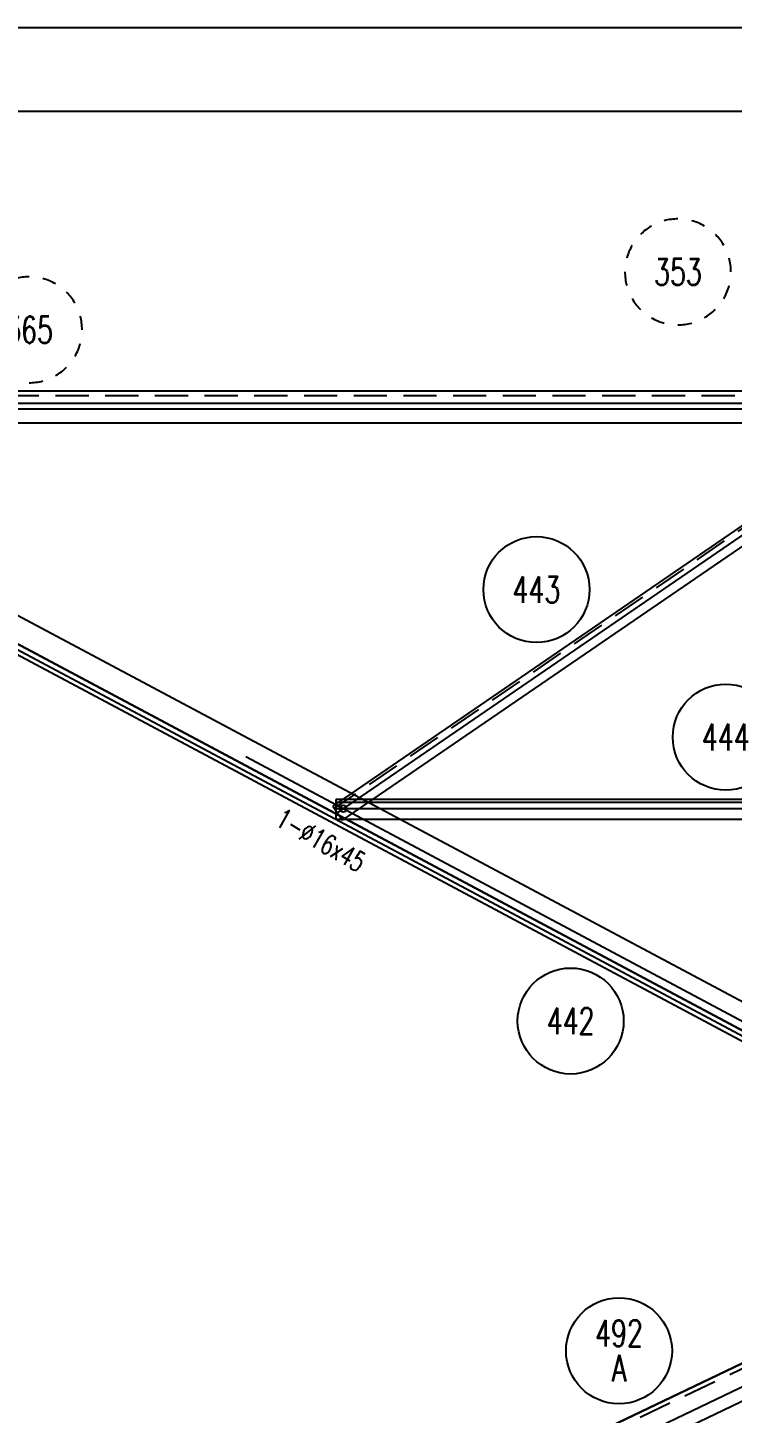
# Model space of a CAD drawing. Extents: x 550527 to 570802, y -80343 to -65993.
# Drawn here: x 561356 to 564014, y -71223 to -65993 of the extents above; entities that cross this region are included whole.
import ezdxf
from ezdxf.enums import TextEntityAlignment as Align

# ---------------------------------------------------------------- set-up
doc = ezdxf.new("R2010")
doc.units = 0
doc.header["$LTSCALE"] = 250
doc.header["$MEASUREMENT"] = 0
doc.linetypes.add('DASHED', pattern=[0.75, 0.5, -0.25])
doc.layers.get('0').update_dxf_attribs({"linetype": 'CONTINUOUS'})
doc.layers.get('DEFPOINTS').update_dxf_attribs({"linetype": 'CONTINUOUS'})
for name, color, linetype in [('ASSI', 6, 'CONTINUOUS'), ('BOLLINI_1', 7, 'CONTINUOUS'), ('BOLLINI_5', 7, 'CONTINUOUS'), ('FORI', 2, 'CONTINUOUS'), ('LINEA_ANG', 2, 'CONTINUOUS'), ('LS', 7, 'CONTINUOUS'), ('TRAT-Y', 7, 'DASHED')]:
    doc.layers.add(name, color=color, linetype=linetype)
doc.styles.add('QUOTE', font='ROMANS8.SHX', dxfattribs={"width": 0.7})
doc.styles.add('RQL', font='ROMANS8.SHX', dxfattribs={"width": 0.7})
doc.styles.add('RS', font='ROMANS8.shx', dxfattribs={"width": 0.7})
doc.styles.get("Standard").update_dxf_attribs({"font": 'ROMANS8.SHX', "width": 0.7})
doc.dimstyles.new('TRATTO', dxfattribs={"dimscale": 0, "dimtxt": 75, "dimasz": 50, "dimexe": 0, "dimexo": 0, "dimgap": 10, "dimtad": 1, "dimrnd": 0.5, "dimdsep": 46, "dimtxsty": 'RS', "dimblk1": 'OBLIQUE', "dimblk2": 'OBLIQUE', "dimsah": 1, "dimcen": 0.09, "dimclrd": 2, "dimclre": 2, "dimclrt": 7, "dimadec": 0, "dimazin": 0, "dimtfac": 1, "dimtix": 1, "dimtmove": 2, "dimatfit": 3, "dimfxl": 1, "dimtolj": 1, "dimtzin": 0, "dimarcsym": 0})

# ---------------------------------------------------------------- blocks, each defined once
blk = doc.blocks.new('ASSE98')
blk.add_line((0, 0), (1, 0))
at = {"color": 7, "style": 'QUOTE', "width": 0.5, "flags": 1}
for tag, p in [('TI', (1.38308, 6.82731)), ('DI_S', (1.38308, 6.42178)), ('D_S', (1.38308, 6.02092)), ('E_S', (1.38308, 5.68065)), ('NFORI', (1.36454, 5.29792)), ('ALAR', (1.36349, 4.93246)), ('FAM', (1.3775, 4.54645)), ('ALA', (1.38308, 4.19257)), ('DISP2', (1.38308, 3.84971)), ('DISP1', (1.38308, 3.50686)), ('PINZAF', (1.38308, 3.164)), ('PINZAI', (1.38308, 2.82114)), ('TRP', (1.38308, 2.47829)), ('NP', (1.38308, 2.13543)), ('SV', (1.38308, 1.79257)), ('PESO', (1.38308, 1.44971)), ('QUA', (1.38308, 1.10686)), ('LUN', (1.38308, 0.764)), ('PROF', (1.38308, 0.42114)), ('POS', (1.38308, 0.07829))]:
    blk.add_attdef(tag, p, '', height=0.2, dxfattribs=at)
at = {"color": 7, "flags": 1}
for tag, p in [('LAV1', (3.07431, 6.82847)), ('LAV2', (3.07431, 6.49513)), ('LAV3', (3.07431, 6.1618)), ('LAV4', (3.07431, 5.82847)), ('LAV5', (3.07431, 5.49513)), ('LAV6', (3.07431, 5.1618)), ('LAV7', (3.07431, 4.82847)), ('LAV8', (3.07431, 4.49513)), ('LAV9', (3.07431, 4.1618)), ('LAV10', (3.07431, 3.82847))]:
    blk.add_attdef(tag, p, '', height=0.2, dxfattribs=at)
blk = doc.blocks.new('16')
blk.add_circle((0, 0), 1)
blk = doc.blocks.new('xxx')
blk.add_circle((0, 0), 8)
at = {"color": 3, "style": 'RQL', "width": 0.7}
blk.add_attdef('POS', text='', height=4, dxfattribs=at).set_placement((0, 0), align=Align.MIDDLE)
at = {"style": 'RQL', "width": 0.7, "flags": 1}
for tag, p in [('POS1', (-0.39, -5.42)), ('TIPO', (-0.39, -8.66))]:
    blk.add_attdef(tag, p, '', height=2, dxfattribs=at)
blk = doc.blocks.new('zzz')
at = {"linetype": 'Continuous'}
for start, end in [(120, 135), (90, 105), (60, 75), (30, 45), (150, 165), (180, 195), (0, 15), (330, 345), (210, 225), (300, 315), (240, 255), (270, 285)]:
    blk.add_arc((0, 0), 8, start, end, dxfattribs=at)
at = {"color": 3, "style": 'RQL', "width": 0.7}
blk.add_attdef('POS1', text='', height=4, dxfattribs=at).set_placement((0, 0), align=Align.MIDDLE)
at = {"style": 'RQL', "width": 0.7, "flags": 1}
blk.add_attdef('TIPO', (0, -8), '', height=3, dxfattribs=at)
blk = doc.blocks.new('_OBLIQUE')
at = {"color": 0, "linetype": 'ByBlock'}
blk.add_line((-0.5, -0.5), (0.5, 0.5), dxfattribs=at)
blk = doc.blocks.new('*D31')
at = {"layer": 'DEFPOINTS', "color": 0, "transparency": 16777216}
for p in [(564757.5, -66309), (554474.4, -67412.2), (564757.5, -67412.2)]:
    blk.add_point(p, dxfattribs=at)
at = {"layer": 'LS', "color": 2, "lineweight": -2, "transparency": 16777216}
for p, q in [((554474.4, -67412.2), (554474.4, -66309)), ((554474.4, -66309), (564757.5, -66309)), ((564757.5, -67412.2), (564757.5, -66309))]:
    blk.add_line(p, q, dxfattribs=at)
at = {"layer": 'LS', "color": 2, "lineweight": -2, "transparency": 16777216, "xscale": 50, "yscale": 50, "zscale": 50, "rotation": 180}
blk.add_blockref('_OBLIQUE', (554474.4, -66309), dxfattribs=at)
at = {"layer": 'LS', "color": 2, "lineweight": -2, "transparency": 16777216, "xscale": 50, "yscale": 50, "zscale": 50}
blk.add_blockref('_OBLIQUE', (564757.5, -66309), dxfattribs=at)
at = {"layer": 'LS', "color": 7, "transparency": 16777216, "insert": (559616, -66257.9), "char_height": 75, "attachment_point": 5, "style": 'RS'}
blk.add_mtext('\\A1;10283 SUR TRUSQ. 75', dxfattribs=at)
blk = doc.blocks.new('bull')
at = {"style": 'RS', "width": 0.7, "flags": 1}
for tag, p in [('NN', (-12.25, 0)), ('DIAMETRO', (0, -4.86)), ('SERRAGGIO', (0, -9.71)), ('LUNGHEZZA', (0, -14.57)), ('NB', (0, -19.43)), ('TIPO', (0, -24.12)), ('EL', (-0.14, -29))]:
    blk.add_attdef(tag, p, '', height=3, dxfattribs=at)
at = {"style": 'RS', "width": 0.7}
blk.add_attdef('BULLONE', (0, 0), '', height=3, dxfattribs=at)
blk = doc.blocks.new('YYY')
blk.add_circle((0, 0), 8)
at = {"color": 3, "style": 'RQL', "width": 0.7}
for tag, p in [('POS3', (0, 0.65)), ('POS2', (0, -4.63))]:
    blk.add_attdef(tag, text='', height=4, dxfattribs=at).set_placement(p, align=Align.CENTER)
at = {"style": 'RQL', "width": 0.7, "flags": 1}
blk.add_attdef('TIPO', text='', height=3, dxfattribs=at).set_placement((0, 0), align=Align.MIDDLE_CENTER)

msp = doc.modelspace()

# ---------------------------------------------------------------- linework, layer by layer
at = {"layer": 'ASSI', "color": 6}
msp.add_line((554485.841, -67432.245), (564746.081, -67432.245), dxfattribs=at)
at = {"layer": 'LINEA_ANG'}
for p, q in [((564773.081, -67365.245), (554458.081, -67365.245)), ((564751.388, -67392.235), (562506.272, -68931.306)), ((565342.206, -70359.344), (559883.394, -67447.24)), ((562543.024, -68984.918), (564788.14, -67445.847)), ((554586.081, -67485.245), (564645.081, -67485.245)), ((559822.206, -67561.939), (565354.248, -70513.11)), ((565018.212, -68905.94), (562518.212, -68905.94)), ((562518.212, -68905.94), (562518.212, -68980.94)), ((565018.212, -68917.44), (562518.212, -68917.44)), ((562506.272, -68931.306), (562543.024, -68984.918)), ((562518.212, -68980.94), (565018.212, -68980.94)), ((559936.752, -73001.177), (565349.791, -70412.934)), ((565344.522, -70559.55), (559992.831, -73118.46))]:
    msp.add_line(p, q, dxfattribs=at)
at = {"layer": 'LINEA_ANG', "color": 2}
msp.add_line((559830.207, -67546.94), (565362.25, -70498.111), dxfattribs=at)
at = {"layer": 'LS', "color": 6}
for p, q in [((564757.5, -67412.245), (554474.422, -67412.245)), ((565347.115, -70469.635), (559615.961, -67412.245)), ((565347.115, -70469.635), (559615.961, -67412.245)), ((565385.397, -70456.056), (562178.604, -68745.333)), ((562027.453, -72090.184), (565315.688, -70517.915))]:
    msp.add_line(p, q, dxfattribs=at)
at = {"layer": 'LS', "color": 8}
msp.add_lwpolyline([(550527.43, -65993.396), (550527.43, -80343.396), (566427.43, -80343.396), (566427.43, -78343.396), (570802.43, -78343.396), (570802.43, -65993.396), (550527.43, -65993.396)], close=True, dxfattribs=at)
at = {"layer": 'TRAT-Y'}
for p, q in [((564773.081, -67382.245), (554458.081, -67382.245)), ((564757.042, -67400.483), (562511.926, -68939.554)), ((559944.517, -73017.417), (565357.556, -70429.173))]:
    msp.add_line(p, q, dxfattribs=at)

# ---------------------------------------------------------------- block references
at = {"layer": 'ASSI'}
for p, xscale, rotation in [((564773.081, -67365.245), 10315, 180), ((564768.35, -67416.979), 2721.999999999999, 214.4313972431825), ((559838.68, -67531.059), 6270, 331.9214835772059), ((565018.212, -68940.94), 2500, 180.0000000000003)]:
    msp.add_blockref('ASSE98', p, dxfattribs=dict(at, xscale=xscale, rotation=rotation))
ref = msp.add_blockref('ASSE98', (565349.791, -70412.934), dxfattribs=dict(at, xscale=6000, rotation=205.554785496076))
ref.add_attrib('LAV1', 'A  45%%d', (564341.901, -70865.747), dxfattribs={"layer": '0', "color": 254, "height": 75, "rotation": 25.554785, "width": 0.7})
at = {"layer": 'BOLLINI_1', "xscale": 25, "yscale": 25, "zscale": 25}
for p, values in [((563275.019, -68114.126), {'POS': '443'}), ((563989.275, -68671.018), {'POS': '444'}), ((563403.998, -69742.466), {'POS': '442'})]:
    msp.add_blockref('xxx', p, dxfattribs=at).add_auto_attribs(values)
at = {"layer": 'BOLLINI_5', "xscale": 25, "yscale": 25, "zscale": 25}
msp.add_blockref('YYY', (563586.453, -70987.163), dxfattribs=at).add_auto_attribs({'POS3': '492', 'POS2': 'A'})
at = {"layer": 'FORI', "xscale": 13, "yscale": 13, "zscale": 13, "rotation": 0.4964872499999552}
msp.add_blockref('16', (562545.275, -68940.94), dxfattribs=at)
msp.add_blockref('16', (562545.275, -68940.94), dxfattribs=at)
at = {"layer": 'LS', "color": 6, "xscale": 25, "yscale": 25, "zscale": 25}
for p, values in [((563808.854, -66915.13), {'POS1': '353'}), ((561360.721, -67133.42), {'POS1': '365'})]:
    msp.add_blockref('zzz', p, dxfattribs=at).add_auto_attribs(values)
at = {"layer": 'LS', "color": 7, "xscale": 25, "yscale": 25, "zscale": 25, "rotation": 330.1413725750112}
msp.add_blockref('bull', (562283.672, -69001.049), dxfattribs=at).add_auto_attribs({'BULLONE': '1-%%c16x45                '})

# ---------------------------------------------------------------- dimensions: what is measured, and where the dimension line sits
at = {"layer": 'LS', "color": 6}
dim = msp.add_linear_dim(base=(564757.5, -66308.987), p1=(554474.422, -67412.245), p2=(564757.5, -67412.245), text='<> SUR TRUSQ. 75', dimstyle='TRATTO', override={"dimscale": 1}, dxfattribs=at)
dim.commit()
dim.dimension.update_dxf_attribs({"geometry": '*D31', "text_midpoint": (559615.961, -66257.916)})

doc.saveas('drawing.dxf')
